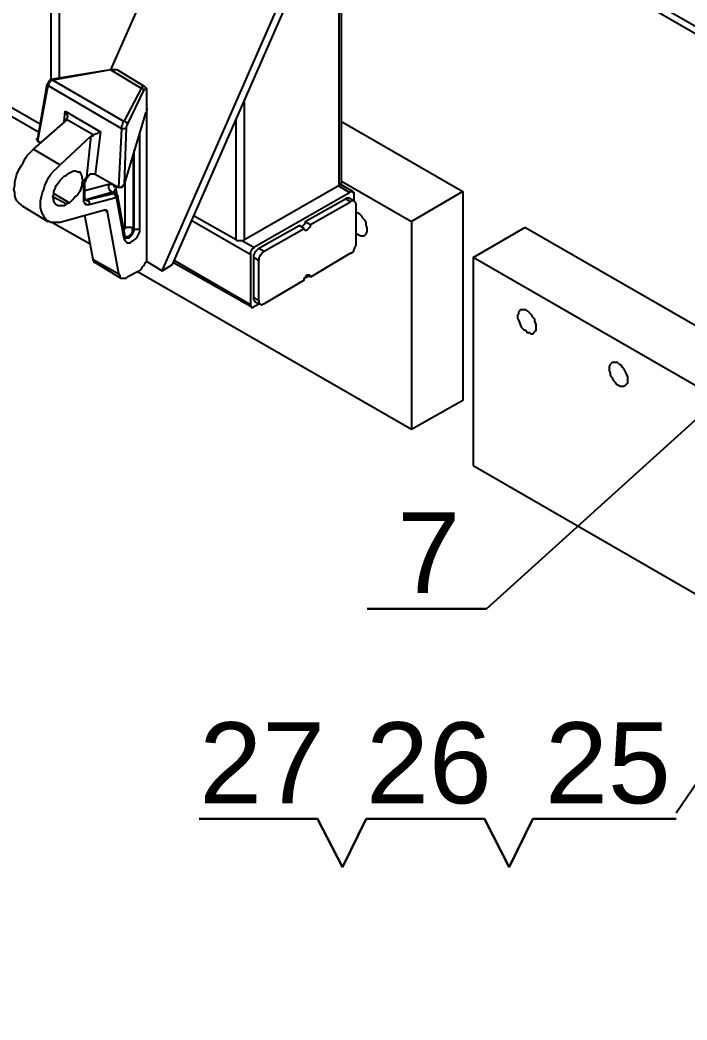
# Model space of a CAD drawing. Extents: x 3 to 592, y 5 to 207.
# Drawn here: x 512.79 to 535.64, y 46.38 to 80.63 of the extents above; entities that cross this region are included whole.
import ezdxf

# ---------------------------------------------------------------- set-up
doc = ezdxf.new("R2010")
doc.units = 0
doc.layers.get('0').update_dxf_attribs({"linetype": 'CONTINUOUS'})
picture_1 = doc.add_image_def('image5.jpg', size_in_pixel=(760, 1236))

msp = doc.modelspace()

# ---------------------------------------------------------------- linework, layer by layer
at = {"color": 7}
for points in [[(513.85257, 90.416944), (513.85257, 78.563611)], [(514.134793, 90.240556), (514.134793, 78.634167)], [(491.098404, 89.676111), (513.429237, 76.799722)], [(493.320904, 88.688333), (513.464515, 77.081944)], [(541.863126, 76.976111), (526.340904, 85.936667)], [(541.863126, 76.729167), (526.340904, 85.689722)], [(523.730348, 74.965278), (523.730348, 85.125278)], [(523.800904, 75.035833), (523.800904, 85.125278)], [(518.29757, 84.384444), (515.898681, 78.916389)], [(517.66257, 72.037222), (522.566181, 83.220278)], [(518.015348, 72.248889), (522.918959, 83.431944)], [(515.898681, 78.916389), (513.923126, 78.598889)], [(515.898681, 78.916389), (513.923126, 78.563611)], [(516.180904, 78.881111), (516.110348, 78.916389), (516.039793, 78.916389), (515.969237, 78.916389), (515.898681, 78.916389)], [(516.957015, 78.281389), (515.898681, 78.916389)], [(516.180904, 78.881111), (516.110348, 78.916389), (516.039793, 78.916389), (515.969237, 78.916389), (515.898681, 78.916389)], [(517.062848, 78.351944), (516.180904, 78.881111)], [(513.923126, 78.598889), (513.887848, 78.563611), (513.817293, 78.563611), (513.782015, 78.528333), (513.746737, 78.457778), (513.711459, 78.4225)], [(513.923126, 78.563611), (513.887848, 78.563611), (513.85257, 78.528333), (513.817293, 78.528333), (513.817293, 78.493056), (513.782015, 78.457778), (513.782015, 78.4225), (513.746737, 78.387222)], [(513.923126, 78.598889), (513.923126, 78.563611)], [(513.923126, 78.563611), (516.357293, 77.1525)], [(513.711459, 78.4225), (513.393959, 76.552778)], [(513.746737, 78.387222), (513.393959, 76.482222)], [(513.711459, 78.4225), (513.711459, 78.387222), (513.746737, 78.387222)], [(516.286737, 76.905556), (513.746737, 78.387222)], [(516.357293, 77.1525), (516.957015, 78.281389)], [(517.02757, 78.210833), (516.463126, 77.046667)], [(516.957015, 78.281389), (516.992293, 78.351944), (517.02757, 78.351944), (517.02757, 78.387222), (517.062848, 78.351944)], [(517.02757, 78.210833), (517.02757, 78.246111), (516.992293, 78.281389), (516.957015, 78.281389)], [(517.133404, 78.140278), (517.133404, 78.175556), (517.133404, 78.210833), (517.133404, 78.246111), (517.098126, 78.281389), (517.098126, 78.246111), (517.062848, 78.246111), (517.02757, 78.210833)], [(517.133404, 78.175556), (517.133404, 78.246111), (517.133404, 78.281389), (517.098126, 78.316667), (517.062848, 78.351944)], [(517.133404, 77.611111), (517.133404, 78.175556)], [(517.133404, 78.140278), (517.133404, 78.175556)], [(517.133404, 77.540556), (517.133404, 78.140278)], [(520.484793, 73.095556), (520.484793, 77.822778)], [(514.311181, 77.1525), (514.346459, 77.505278)], [(514.346459, 77.505278), (515.545904, 76.799722)], [(514.346459, 77.505278), (514.381737, 77.434722), (514.381737, 77.399444), (514.417015, 77.328889), (514.417015, 77.293611), (514.381737, 77.258333), (514.381737, 77.223056)], [(517.098126, 77.434722), (516.357293, 75.000556)], [(517.098126, 77.434722), (517.133404, 77.47), (517.133404, 77.505278), (517.133404, 77.540556)], [(517.133404, 77.611111), (517.133404, 77.540556)], [(517.133404, 72.425278), (517.133404, 77.575833)], [(513.252848, 76.2), (514.346459, 77.1525)], [(514.381737, 77.223056), (514.381737, 77.187778), (514.346459, 77.187778), (514.346459, 77.1525)], [(515.298959, 76.693889), (514.381737, 77.223056)], [(516.286737, 76.905556), (516.286737, 76.940833), (516.286737, 76.976111), (516.286737, 77.011389), (516.322015, 77.046667), (516.322015, 77.081944), (516.322015, 77.117222), (516.357293, 77.1525)], [(516.463126, 77.046667), (516.463126, 77.081944), (516.463126, 77.117222), (516.427848, 77.117222), (516.39257, 77.1525), (516.357293, 77.1525)], [(520.20257, 73.095556), (520.20257, 77.223056)], [(523.800904, 77.1525), (527.963681, 74.753611)], [(515.545904, 76.799722), (515.510626, 76.799722), (515.475348, 76.764444), (515.44007, 76.729167), (515.404793, 76.729167), (515.334237, 76.693889), (515.298959, 76.693889)], [(515.545904, 76.799722), (515.369515, 75.353333)], [(516.180904, 74.894722), (516.286737, 76.905556)], [(516.427848, 76.940833), (516.427848, 76.905556), (516.39257, 76.905556), (516.357293, 76.905556), (516.322015, 76.905556), (516.286737, 76.905556)], [(516.427848, 76.940833), (516.357293, 75.000556)], [(516.463126, 77.046667), (516.463126, 77.011389), (516.427848, 76.976111), (516.427848, 76.940833)], [(516.886459, 76.729167), (516.886459, 73.448333)], [(513.393959, 76.482222), (513.393959, 76.5175), (513.358681, 76.552778), (513.393959, 76.552778)], [(513.393959, 76.482222), (513.499793, 76.446944)], [(514.17007, 75.670833), (515.228404, 76.658611)], [(515.087293, 75.2475), (515.228404, 76.658611)], [(515.228404, 76.658611), (515.263681, 76.658611), (515.298959, 76.658611), (515.298959, 76.693889)], [(512.864793, 74.259722), (512.829515, 74.295), (512.758959, 74.365556), (512.688404, 74.436111), (512.653126, 74.506667), (512.617848, 74.6125), (512.617848, 74.718333), (512.58257, 74.824167), (512.617848, 74.965278), (512.617848, 75.071111), (512.653126, 75.212222), (512.688404, 75.353333), (512.758959, 75.494444), (512.829515, 75.635556), (512.90007, 75.741389), (512.970626, 75.8825), (513.041181, 75.988333), (513.147015, 76.094167), (513.252848, 76.2)], [(513.252848, 76.2), (514.17007, 75.670833)], [(516.71007, 73.448333), (516.71007, 76.164722)], [(516.674793, 76.023611), (516.674793, 73.483611)], [(514.17007, 73.695278), (514.064237, 73.695278), (513.958404, 73.695278), (513.85257, 73.695278), (513.782015, 73.730556), (513.711459, 73.765833), (513.640904, 73.836389), (513.605626, 73.906944), (513.570348, 73.9775), (513.53507, 74.083333), (513.499793, 74.189167), (513.499793, 74.330278), (513.499793, 74.436111), (513.53507, 74.577222), (513.570348, 74.718333), (513.605626, 74.824167), (513.640904, 74.965278), (513.711459, 75.106389), (513.782015, 75.2475), (513.85257, 75.353333), (513.958404, 75.459167), (514.064237, 75.565), (514.17007, 75.670833)], [(514.381737, 75.318056), (514.48757, 75.388611)], [(514.48757, 75.388611), (514.558126, 75.423889), (514.628681, 75.459167), (514.699237, 75.459167), (514.769793, 75.423889), (514.840348, 75.423889), (514.875626, 75.353333), (514.910904, 75.282778), (514.910904, 75.212222), (514.946181, 75.141667), (514.910904, 75.035833), (514.910904, 74.965278), (514.875626, 74.859444), (514.840348, 74.753611), (514.769793, 74.647778), (514.699237, 74.577222), (514.628681, 74.506667), (514.558126, 74.436111), (514.48757, 74.365556)], [(515.369515, 75.353333), (515.334237, 75.353333), (515.298959, 75.353333), (515.263681, 75.353333), (515.228404, 75.353333), (515.193126, 75.353333), (515.157848, 75.318056), (515.12257, 75.282778), (515.087293, 75.2475)], [(515.12257, 75.282778), (515.193126, 75.353333)], [(515.369515, 75.353333), (516.180904, 74.894722)], [(514.381737, 74.330278), (514.311181, 74.259722), (514.240626, 74.259722), (514.17007, 74.259722), (514.099515, 74.259722), (514.028959, 74.295), (513.993681, 74.330278), (513.958404, 74.400833), (513.958404, 74.471389), (513.923126, 74.577222), (513.958404, 74.647778), (513.958404, 74.753611), (513.993681, 74.859444), (514.028959, 74.965278), (514.099515, 75.035833), (514.17007, 75.141667), (514.240626, 75.212222), (514.311181, 75.282778), (514.381737, 75.318056)], [(514.981459, 75.000556), (514.981459, 75.035833), (515.016737, 75.071111), (515.016737, 75.106389), (515.016737, 75.141667), (515.052015, 75.212222), (515.087293, 75.2475), (515.087293, 75.282778)], [(514.981459, 75.000556), (515.016737, 75.000556), (515.016737, 75.035833)], [(514.981459, 74.436111), (514.981459, 75.000556)], [(515.016737, 75.035833), (515.016737, 75.071111), (515.052015, 75.106389), (515.052015, 75.141667), (515.087293, 75.212222), (515.12257, 75.2475), (515.12257, 75.282778)], [(515.016737, 74.506667), (515.016737, 75.035833)], [(515.016737, 74.788889), (515.828126, 75.000556)], [(515.12257, 75.318056), (515.12257, 75.282778)], [(515.828126, 75.000556), (515.898681, 75.000556), (515.933959, 75.000556), (515.969237, 75.000556), (516.004515, 74.965278), (516.004515, 74.93), (516.039793, 74.93), (516.07507, 74.894722), (516.07507, 74.824167)], [(515.828126, 75.000556), (515.828126, 74.965278), (515.828126, 74.93), (515.828126, 74.859444), (515.863404, 74.824167), (515.863404, 74.788889), (515.898681, 74.788889), (515.933959, 74.753611), (515.933959, 74.718333)], [(516.357293, 75.000556), (516.322015, 74.965278), (516.322015, 74.93), (516.286737, 74.93), (516.286737, 74.894722), (516.251459, 74.894722), (516.216181, 74.894722), (516.180904, 74.894722)], [(516.39257, 73.518889), (516.39257, 75.106389)], [(523.800904, 75.035833), (523.765626, 75.000556), (523.730348, 74.965278)], [(524.188959, 74.753611), (523.765626, 75.000556)], [(523.800904, 75.106389), (526.199793, 73.730556)], [(513.958404, 74.683056), (514.48757, 74.365556)], [(515.933959, 74.718333), (515.052015, 74.471389)], [(515.087293, 74.471389), (516.004515, 74.683056)], [(515.933959, 74.718333), (516.004515, 74.683056)], [(516.039793, 74.718333), (516.004515, 74.718333), (515.969237, 74.718333), (515.933959, 74.718333)], [(516.07507, 74.824167), (516.039793, 74.824167), (516.039793, 74.788889), (516.004515, 74.753611), (516.004515, 74.718333)], [(516.039793, 74.718333), (516.004515, 74.718333)], [(516.004515, 74.683056), (516.004515, 74.718333), (516.039793, 74.718333), (516.07507, 74.683056)], [(516.004515, 74.683056), (516.039793, 74.683056), (516.039793, 74.647778), (516.039793, 74.6125), (516.07507, 74.6125), (516.07507, 74.577222), (516.07507, 74.541944)], [(516.07507, 74.683056), (516.039793, 74.718333)], [(516.07507, 74.824167), (516.110348, 74.683056)], [(516.145626, 74.577222), (516.145626, 74.6125), (516.110348, 74.647778), (516.07507, 74.683056)], [(523.730348, 74.965278), (520.484793, 73.095556)], [(520.802293, 72.848611), (524.083126, 74.718333)], [(523.69507, 74.965278), (524.083126, 74.718333)], [(524.083126, 74.718333), (524.118404, 74.753611), (524.153681, 74.753611), (524.188959, 74.753611), (524.188959, 74.718333), (524.224237, 74.718333), (524.224237, 74.683056), (524.224237, 74.647778)], [(527.963681, 74.753611), (526.199793, 73.730556)], [(527.963681, 74.753611), (527.963681, 67.592222)], [(513.923126, 74.577222), (514.381737, 74.330278)], [(514.48757, 74.365556), (514.381737, 74.330278)], [(515.016737, 74.506667), (515.016737, 74.471389), (514.981459, 74.436111)], [(515.157848, 74.295), (515.12257, 74.295), (515.087293, 74.295), (515.052015, 74.295), (515.052015, 74.330278), (515.016737, 74.330278), (515.016737, 74.365556), (514.981459, 74.400833), (514.981459, 74.436111)], [(515.052015, 74.471389), (515.016737, 74.471389), (515.016737, 74.506667)], [(515.016737, 74.506667), (515.052015, 74.471389)], [(515.016737, 74.471389), (515.052015, 74.471389), (515.087293, 74.436111), (515.087293, 74.471389)], [(515.052015, 74.471389), (515.016737, 74.471389)], [(515.052015, 74.471389), (515.087293, 74.471389)], [(515.087293, 74.471389), (515.12257, 74.436111), (515.157848, 74.400833), (515.157848, 74.365556), (515.157848, 74.330278), (515.157848, 74.295)], [(516.07507, 74.541944), (515.157848, 74.295)], [(516.110348, 74.506667), (516.110348, 74.541944), (516.07507, 74.541944)], [(516.145626, 74.577222), (516.145626, 74.541944), (516.145626, 74.506667), (516.110348, 74.506667)], [(516.357293, 73.130833), (516.110348, 74.506667)], [(516.39257, 73.201389), (516.145626, 74.577222)], [(522.566181, 73.730556), (523.942015, 74.506667)], [(522.74257, 73.624722), (524.118404, 74.400833)], [(523.942015, 74.506667), (523.977293, 74.541944), (524.01257, 74.541944), (524.047848, 74.541944)], [(524.118404, 74.400833), (523.942015, 74.506667)], [(524.224237, 74.436111), (524.047848, 74.541944)], [(524.294793, 74.330278), (524.294793, 74.365556), (524.259515, 74.400833), (524.224237, 74.436111), (524.188959, 74.436111), (524.153681, 74.436111), (524.118404, 74.400833)], [(524.224237, 74.647778), (524.224237, 74.436111)], [(524.294793, 74.330278), (524.294793, 72.919167)], [(512.864793, 74.259722), (513.746737, 73.730556)], [(515.687015, 74.118611), (514.17007, 73.695278)], [(515.792848, 74.048056), (515.792848, 74.083333), (515.75757, 74.083333), (515.75757, 74.118611), (515.722293, 74.118611), (515.687015, 74.118611)], [(515.687015, 74.118611), (515.792848, 74.048056)], [(516.180904, 71.931389), (515.792848, 74.048056)], [(524.365348, 74.012778), (524.294793, 74.048056)], [(524.294793, 73.3425), (524.33007, 73.307222), (524.400626, 73.271944), (524.471181, 73.236667), (524.506459, 73.236667), (524.577015, 73.236667), (524.612293, 73.271944), (524.64757, 73.307222), (524.682848, 73.377778), (524.682848, 73.448333), (524.682848, 73.518889), (524.64757, 73.589444), (524.64757, 73.695278), (524.612293, 73.765833), (524.541737, 73.836389), (524.506459, 73.906944), (524.435904, 73.9775), (524.365348, 74.012778)], [(515.193126, 72.954444), (513.887848, 73.695278)], [(515.298959, 72.425278), (515.016737, 73.942222)], [(518.685626, 73.765833), (520.696459, 72.601667)], [(520.20257, 73.095556), (518.756181, 73.906944)], [(522.566181, 73.730556), (522.566181, 73.695278), (522.530904, 73.624722), (522.495626, 73.589444), (522.460348, 73.554167)], [(522.566181, 73.730556), (522.74257, 73.624722)], [(526.199793, 73.730556), (526.199793, 66.604444)], [(516.357293, 73.448333), (516.357293, 73.483611), (516.39257, 73.483611), (516.39257, 73.518889)], [(516.886459, 73.448333), (516.886459, 73.377778), (516.851181, 73.307222), (516.815904, 73.236667), (516.780626, 73.166111), (516.71007, 73.095556), (516.674793, 73.060278), (516.604237, 73.025), (516.568959, 72.989722), (516.498404, 72.989722), (516.463126, 72.989722), (516.427848, 73.025), (516.39257, 73.060278), (516.357293, 73.130833)], [(516.674793, 73.483611), (516.604237, 73.518889), (516.533681, 73.518889), (516.463126, 73.518889), (516.427848, 73.518889), (516.39257, 73.518889)], [(516.674793, 73.483611), (516.639515, 73.448333), (516.639515, 73.377778), (516.604237, 73.307222), (516.533681, 73.236667), (516.498404, 73.201389), (516.427848, 73.201389), (516.39257, 73.201389)], [(516.427848, 73.166111), (516.463126, 73.166111), (516.498404, 73.166111), (516.533681, 73.166111), (516.604237, 73.236667), (516.639515, 73.271944), (516.674793, 73.3425), (516.71007, 73.413056), (516.71007, 73.448333)], [(516.674793, 73.483611), (516.71007, 73.448333)], [(516.886459, 73.448333), (516.815904, 73.448333), (516.780626, 73.448333), (516.745348, 73.448333), (516.71007, 73.448333)], [(520.978681, 72.813333), (522.354515, 73.589444)], [(521.15507, 72.7075), (522.530904, 73.483611)], [(522.530904, 73.483611), (522.354515, 73.589444)], [(522.74257, 73.624722), (522.74257, 73.589444), (522.707293, 73.518889), (522.672015, 73.483611), (522.636737, 73.448333), (522.601459, 73.413056), (522.566181, 73.413056), (522.530904, 73.448333), (522.530904, 73.483611)], [(528.316459, 72.495833), (530.080348, 73.518889)], [(540.698959, 67.415833), (530.080348, 73.518889)], [(516.39257, 73.201389), (516.39257, 73.166111), (516.39257, 73.130833), (516.357293, 73.130833)], [(516.427848, 73.166111), (516.39257, 73.166111), (516.39257, 73.201389)], [(520.484793, 73.095556), (520.449515, 73.060278), (520.414237, 73.060278), (520.378959, 73.060278), (520.343681, 73.060278), (520.308404, 73.060278), (520.273126, 73.060278), (520.237848, 73.060278), (520.20257, 73.095556)], [(520.414237, 73.060278), (520.802293, 72.848611)], [(528.77507, 60.466111), (542.709793, 73.060278)], [(520.696459, 72.601667), (520.696459, 72.636944), (520.696459, 72.672222), (520.696459, 72.7075), (520.731737, 72.742778), (520.731737, 72.778056), (520.767015, 72.813333), (520.802293, 72.813333), (520.802293, 72.848611)], [(520.802293, 72.495833), (520.802293, 72.531111), (520.802293, 72.601667), (520.83757, 72.636944), (520.83757, 72.672222), (520.872848, 72.7075), (520.908126, 72.742778), (520.943404, 72.778056), (520.978681, 72.813333)], [(520.978681, 72.813333), (521.15507, 72.7075)], [(521.15507, 72.7075), (521.119793, 72.672222), (521.084515, 72.636944), (521.049237, 72.601667), (521.013959, 72.566389), (521.013959, 72.531111), (520.978681, 72.495833), (520.978681, 72.425278), (520.978681, 72.39)], [(524.118404, 72.636944), (522.74257, 71.825556)], [(524.118404, 72.636944), (524.153681, 72.636944), (524.188959, 72.672222), (524.224237, 72.7075), (524.224237, 72.742778), (524.259515, 72.813333), (524.259515, 72.848611), (524.294793, 72.883889), (524.294793, 72.919167)], [(515.298959, 72.425278), (516.180904, 71.931389)], [(515.369515, 72.319444), (515.334237, 72.319444), (515.334237, 72.354722), (515.298959, 72.39), (515.298959, 72.425278)], [(515.369515, 72.319444), (516.251459, 71.790278)], [(516.886459, 72.037222), (516.921737, 72.0725), (516.957015, 72.107778), (516.992293, 72.178333), (517.02757, 72.213611), (517.062848, 72.248889), (517.098126, 72.319444), (517.133404, 72.39), (517.133404, 72.425278)], [(517.133404, 72.354722), (517.66257, 72.037222)], [(518.050626, 72.319444), (520.731737, 70.8025)], [(518.085904, 72.39), (520.696459, 70.873056)], [(520.696459, 70.873056), (520.696459, 72.601667)], [(520.978681, 72.39), (520.802293, 72.495833)], [(520.802293, 71.12), (520.802293, 72.495833)], [(520.978681, 71.014167), (520.978681, 72.39)], [(540.063959, 65.7225), (528.316459, 72.495833)], [(528.316459, 72.495833), (528.316459, 65.369722)], [(516.180904, 71.931389), (516.216181, 71.860833), (516.216181, 71.825556), (516.251459, 71.790278), (516.286737, 71.790278), (516.322015, 71.790278), (516.357293, 71.790278), (516.427848, 71.790278), (516.463126, 71.825556)], [(516.886459, 72.037222), (516.463126, 71.825556)], [(526.199793, 66.604444), (516.815904, 72.001944)], [(517.66257, 72.037222), (518.015348, 72.248889)], [(522.530904, 71.719722), (521.15507, 70.908333)], [(522.530904, 71.719722), (522.530904, 71.755), (522.530904, 71.790278), (522.566181, 71.825556), (522.601459, 71.860833), (522.636737, 71.896111), (522.672015, 71.896111), (522.707293, 71.896111), (522.74257, 71.860833), (522.74257, 71.825556)], [(522.672015, 71.860833), (522.566181, 71.790278)], [(522.74257, 71.825556), (522.636737, 71.896111)], [(520.802293, 71.12), (520.978681, 71.014167)], [(520.83757, 70.978889), (520.83757, 71.014167), (520.802293, 71.049444), (520.802293, 71.084722), (520.802293, 71.12)], [(521.013959, 70.908333), (520.802293, 70.8025)], [(520.83757, 70.978889), (521.013959, 70.908333)], [(520.978681, 71.014167), (520.978681, 70.978889), (520.978681, 70.943611), (521.013959, 70.908333), (521.049237, 70.873056), (521.084515, 70.873056), (521.119793, 70.908333), (521.15507, 70.908333)], [(520.802293, 70.8025), (520.767015, 70.767222), (520.731737, 70.767222), (520.731737, 70.8025), (520.696459, 70.8025), (520.696459, 70.837778), (520.696459, 70.873056)], [(527.963681, 67.592222), (526.199793, 66.604444)], [(528.316459, 65.369722), (559.607848, 47.3075)], [(535.266181, 53.481111), (541.510348, 62.653333)], [(524.682848, 60.466111), (528.77507, 60.466111)], [(528.77507, 60.466111), (524.682848, 60.466111)], [(524.682848, 60.466111), (528.77507, 60.466111)], [(528.77507, 60.466111), (524.682848, 60.466111)], [(524.682848, 60.466111), (528.77507, 60.466111)], [(528.77507, 60.466111), (524.682848, 60.466111)], [(522.989515, 53.269444), (518.93257, 53.269444)], [(518.93257, 53.269444), (522.989515, 53.269444)], [(523.836181, 51.611389), (522.989515, 53.269444)], [(522.989515, 53.269444), (523.836181, 51.611389)], [(523.836181, 51.611389), (524.64757, 53.269444)], [(524.64757, 53.269444), (523.836181, 51.611389)], [(528.704515, 53.269444), (524.64757, 53.269444)], [(524.64757, 53.269444), (528.704515, 53.269444)], [(529.551181, 51.611389), (528.704515, 53.269444)], [(528.704515, 53.269444), (529.551181, 51.611389)], [(529.551181, 51.611389), (530.36257, 53.269444)], [(530.36257, 53.269444), (529.551181, 51.611389)], [(530.36257, 53.269444), (535.266181, 53.269444)], [(535.266181, 53.269444), (530.36257, 53.269444)], [(530.36257, 53.269444), (535.266181, 53.269444)], [(535.266181, 53.269444), (530.36257, 53.269444)], [(530.36257, 53.269444), (535.266181, 53.269444)], [(535.266181, 53.269444), (530.36257, 53.269444)]]:
    msp.add_lwpolyline(points, dxfattribs=at)
for points in [[(530.150904, 69.920556), (530.221459, 69.920556), (530.292015, 69.885278), (530.36257, 69.885278), (530.397848, 69.920556), (530.433126, 69.955833), (530.468404, 69.991111), (530.468404, 70.061667), (530.468404, 70.132222), (530.468404, 70.202778), (530.433126, 70.308611), (530.433126, 70.379167), (530.36257, 70.449722), (530.327293, 70.520278), (530.256737, 70.590833), (530.186181, 70.661389), (530.115626, 70.696667), (530.080348, 70.696667), (530.009793, 70.696667), (529.939237, 70.696667), (529.903959, 70.661389), (529.868681, 70.626111), (529.868681, 70.555556), (529.833404, 70.520278), (529.833404, 70.414444), (529.868681, 70.343889), (529.903959, 70.273333), (529.939237, 70.1675), (529.974515, 70.096944), (530.04507, 70.026389), (530.115626, 69.991111)], [(533.290626, 68.121389), (533.361181, 68.086111), (533.431737, 68.086111), (533.467015, 68.086111), (533.53757, 68.121389), (533.572848, 68.156667), (533.608126, 68.191944), (533.608126, 68.2625), (533.608126, 68.333056), (533.608126, 68.403611), (533.572848, 68.509444), (533.53757, 68.58), (533.502293, 68.650556), (533.431737, 68.721111), (533.396459, 68.791667), (533.325904, 68.826944), (533.255348, 68.8975), (533.184793, 68.8975), (533.149515, 68.8975), (533.078959, 68.8975), (533.043681, 68.862222), (533.008404, 68.826944), (532.973126, 68.756389), (532.973126, 68.685833), (532.973126, 68.615278), (533.008404, 68.544722), (533.008404, 68.474167), (533.078959, 68.368333), (533.114237, 68.297778), (533.184793, 68.227222), (533.22007, 68.156667)]]:
    msp.add_lwpolyline(points, close=True, dxfattribs=at)

# ---------------------------------------------------------------- texts
at = {"color": 7, "attachment_point": 1}
for s, insert, char_height in [('{\\fArialUnicodeMS|b0|i0|c0;7}', (525.718582, 63.772142), 2.77273), ('{\\fArialUnicodeMS|b0|i0|c0;27}', (518.933432, 56.575646), 2.772729), ('{\\fArialUnicodeMS|b0|i0|c0;26}', (524.64745, 56.575646), 2.772729), ('{\\fArialUnicodeMS|b0|i0|c0;25}', (530.776895, 56.575646), 2.772729)]:
    msp.add_mtext(s, dxfattribs=dict(at, insert=insert, char_height=char_height))

# ---------------------------------------------------------------- pictures from other files: only their frames are drawn
image = msp.add_image(picture_1, insert=(462.612373, 26.904439), size_in_units=(110.2152, 179.750244))
image.dxf.flags = 7

doc.saveas('drawing.dxf')
